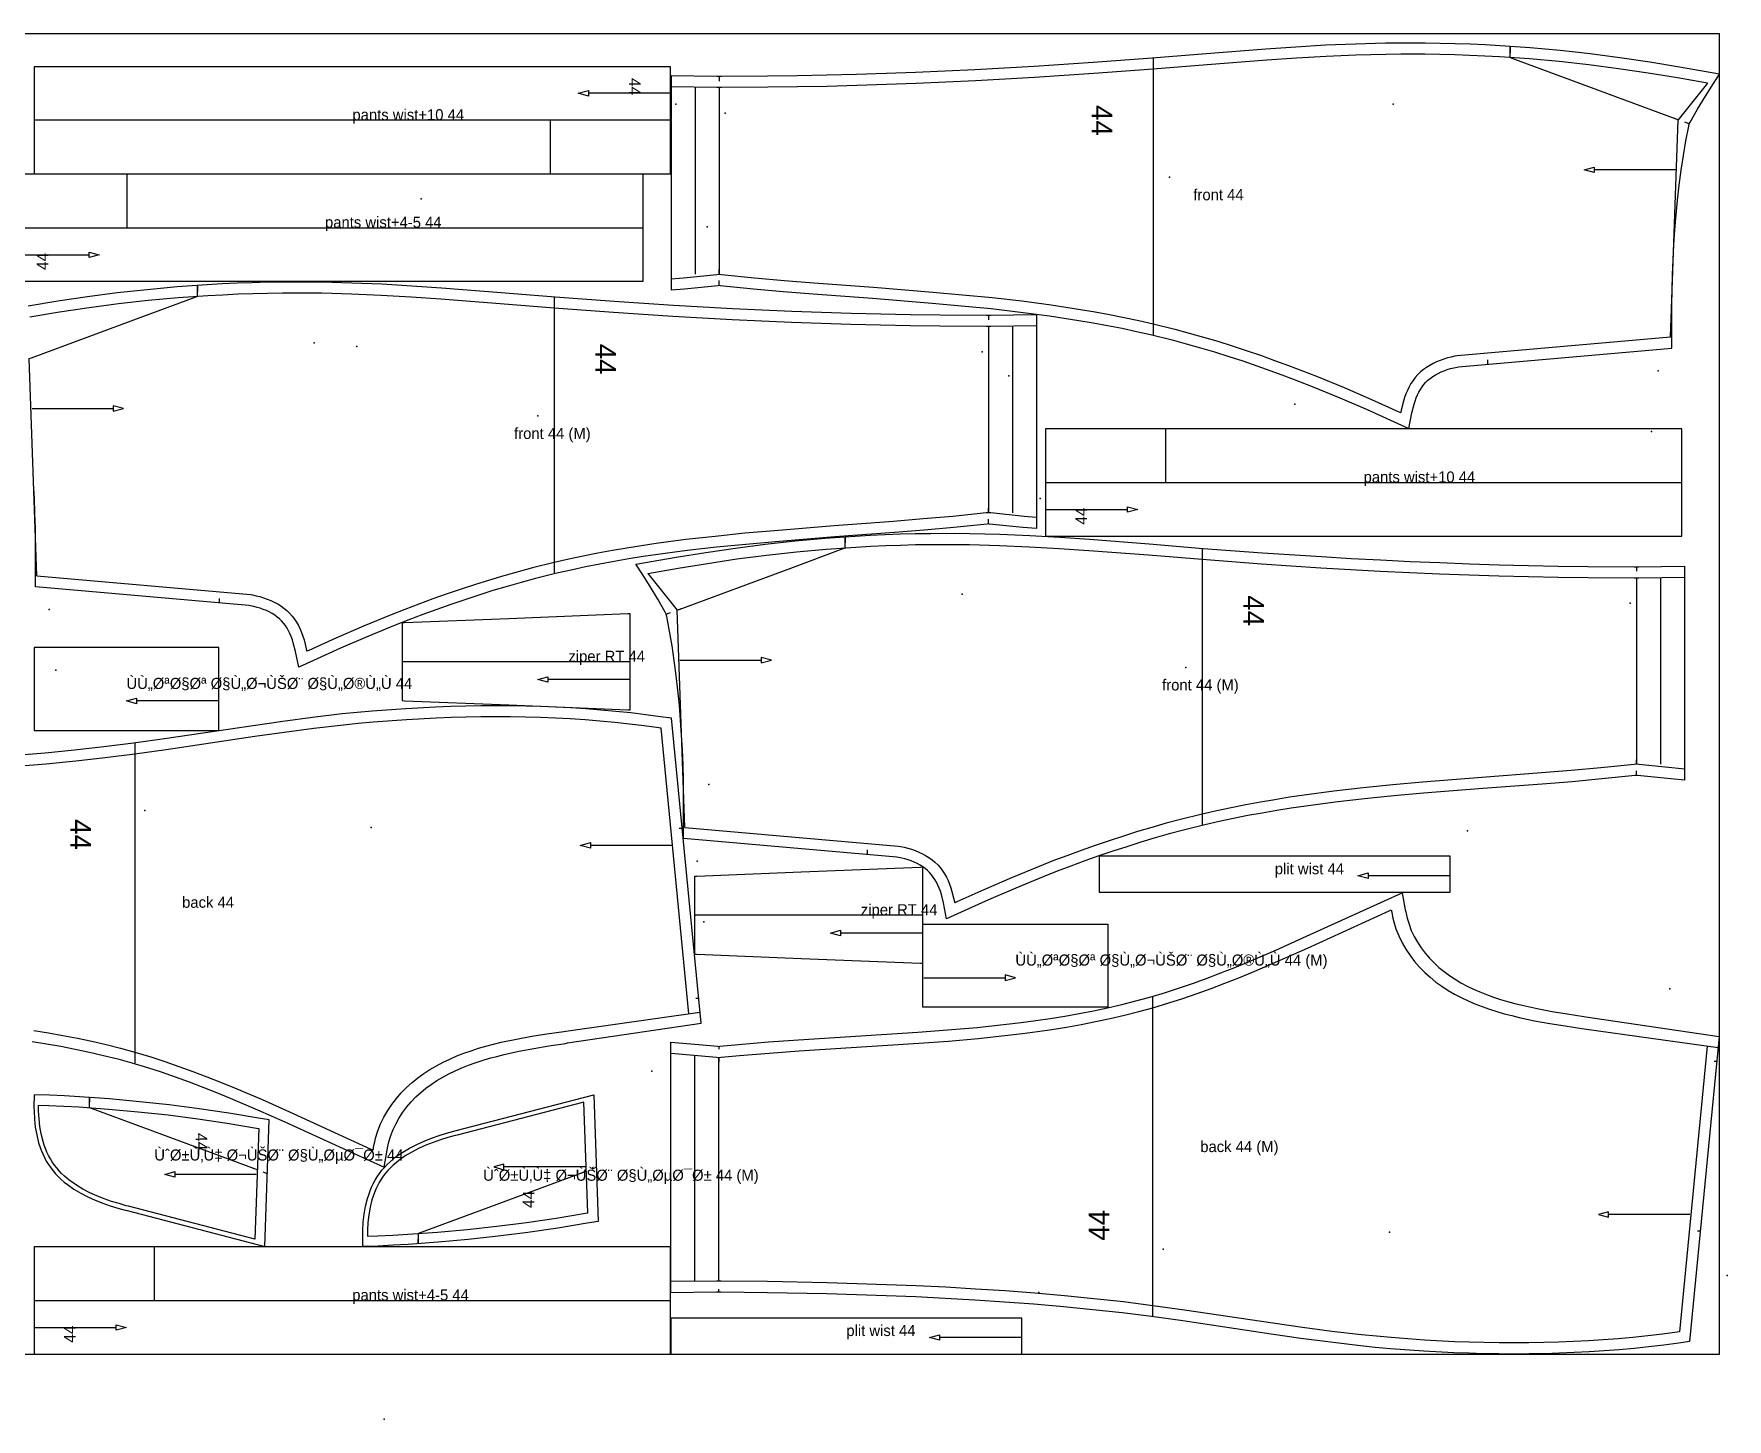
# Model space of a CAD drawing. Header units: millimetres. Extents: x -8 to 2969, y -70 to 1430.
# Drawn here: x 1136 to 2969, y -70 to 1430 of the extents above; entities that cross this region are included whole.
import ezdxf

# ---------------------------------------------------------------- set-up
doc = ezdxf.new("R2010")
doc.units = ezdxf.units.MM
for name, color, linetype in [('BORDER', 4, 'Continuous'), ('CUT', 7, 'Continuous'), ('GRAIN', 5, 'Continuous'), ('INTERNAL', 8, 'Continuous'), ('MARK', 6, 'Continuous'), ('NOTCH', 1, 'Continuous'), ('PIECE_NAME', 2, 'Continuous'), ('SEAM', 3, 'Continuous'), ('TEXT', 2, 'Continuous')]:
    doc.layers.add(name, color=color, linetype=linetype)

msp = doc.modelspace()

# ---------------------------------------------------------------- linework, layer by layer
at = {"layer": 'BORDER'}
msp.add_lwpolyline([(0, 0), (2960.5, 0), (2960.5, 1430), (0, 1430)], close=True, dxfattribs=at)
at = {"layer": 'CUT'}
for points in [[(2960.5, 1386.5), (2917, 1394.1), (2884.9, 1399.4), (2852.7, 1404.1), (2820.4, 1408.2), (2788, 1411.8), (2755.6, 1414.7), (2723.1, 1417.1), (2706.8, 1418), (2690.5, 1418.7), (2674.3, 1419.3), (2658, 1419.7), (2641.7, 1420), (2615.3, 1420), (2598.9, 1419.8), (2566.5, 1419), (2534, 1417.6), (2501.6, 1415.7), (2469.3, 1413.5), (2404.8, 1408.5), (2346.4, 1403.8), (2282.3, 1399), (2218.3, 1394.8), (2186.3, 1392.9), (2154.2, 1391.2), (2122.2, 1389.6), (2090.1, 1388.2), (2058.1, 1387), (2026, 1386), (1994, 1385.1), (1961.9, 1384.5), (1929.9, 1384.1), (1879.8, 1383.8), (1877.4, 1383.8), (1875, 1383.8), (1825.3, 1384.5), (1825.3, 1152.7), (1839.9, 1154), (1876.1, 1157.6), (1877.3, 1157.7), (1878.6, 1157.6), (1914.7, 1154), (1946.9, 1151.1), (1979.2, 1148.5), (2043.6, 1143.6), (2107.9, 1138.5), (2139.9, 1135.6), (2171.8, 1132.4), (2203.6, 1128.7), (2235.2, 1124.6), (2251, 1122.2), (2266.7, 1119.7), (2282.4, 1117.1), (2298, 1114.2), (2313.6, 1111.1), (2329.1, 1107.8), (2344.5, 1104.3), (2367.8, 1098.5), (2383.1, 1094.4), (2398.5, 1090.1), (2413.8, 1085.5), (2429.1, 1080.7), (2444.3, 1075.7), (2459.5, 1070.5), (2474.6, 1065.2), (2489.6, 1059.6), (2504.6, 1053.9), (2519.6, 1048), (2549.3, 1035.8), (2578.9, 1023.1), (2608.2, 1009.9), (2624.1, 1002.6), (2627.5, 1019.7), (2629.8, 1029), (2630.9, 1032.3), (2632.1, 1035.7), (2633.5, 1038.9), (2635, 1042), (2636.7, 1045), (2638.5, 1047.7), (2640.4, 1050.3), (2642.5, 1052.7), (2644.8, 1054.9), (2647.3, 1056.9), (2650, 1058.9), (2652.9, 1060.7), (2655.9, 1062.3), (2659.1, 1063.9), (2662.4, 1065.2), (2665.7, 1066.4), (2669.2, 1067.4), (2672.7, 1068.3), (2676.3, 1069), (2678, 1069.3), (2909, 1089.5), (2909, 1092), (2908.8, 1104.2), (2908.8, 1136.6), (2909.1, 1152.8), (2909.5, 1169.1), (2910.2, 1185.3), (2911, 1201.5), (2912.1, 1217.7), (2913.4, 1233.9), (2915, 1250), (2916.8, 1266.1), (2919, 1282.2), (2921.4, 1298.2), (2924.1, 1314.2), (2927.1, 1330.1), (2927.6, 1332.4), (2928.7, 1334.5), (2936.8, 1348.6), (2945.2, 1362.4), (2953.8, 1376.2)], [(1824.9, 1336.4), (1824.9, 1394.4), (1135.9, 1394.4), (1135.9, 1336.4), (1135.9, 1278.4), (1824.9, 1278.4)], [(1106.2, 1220), (1106.2, 1162), (1795.2, 1162), (1795.2, 1220), (1795.2, 1278), (1106.2, 1278)], [(2230.6, 944.1), (2230.6, 886.1), (2919.6, 886.1), (2919.6, 944.1), (2919.6, 1002.1), (2230.6, 1002.1)], [(1787.3, 855.5), (1830.8, 863.1), (1862.9, 868.4), (1895.1, 873.1), (1927.4, 877.3), (1959.8, 880.9), (1992.2, 883.8), (2024.7, 886.1), (2041, 887), (2057.3, 887.8), (2073.6, 888.4), (2089.8, 888.8), (2106.1, 889), (2132.5, 889.1), (2148.9, 888.9), (2181.3, 888), (2213.8, 886.6), (2246.2, 884.8), (2278.5, 882.6), (2343, 877.6), (2401.4, 872.8), (2465.5, 868), (2529.5, 863.8), (2561.5, 861.9), (2593.6, 860.2), (2625.6, 858.6), (2657.7, 857.3), (2689.7, 856.1), (2721.8, 855), (2753.8, 854.2), (2785.9, 853.6), (2817.9, 853.1), (2868, 852.9), (2870.4, 852.9), (2872.8, 852.9), (2922.5, 853.6), (2922.5, 621.7), (2907.9, 623), (2871.7, 626.7), (2870.5, 626.8), (2869.3, 626.7), (2833.1, 623), (2800.9, 620.1), (2768.6, 617.5), (2704.2, 612.6), (2640, 607.5), (2607.9, 604.7), (2576, 601.4), (2544.3, 597.8), (2512.6, 593.6), (2496.8, 591.3), (2481.1, 588.8), (2465.4, 586.1), (2449.8, 583.3), (2434.2, 580.2), (2418.7, 576.9), (2403.3, 573.4), (2380, 567.6), (2364.7, 563.5), (2349.3, 559.1), (2334, 554.5), (2318.7, 549.7), (2303.5, 544.8), (2288.4, 539.6), (2273.2, 534.2), (2258.2, 528.7), (2243.2, 523), (2228.2, 517.1), (2198.5, 504.9), (2169, 492.2), (2139.6, 478.9), (2123.7, 471.6), (2120.3, 488.7), (2118, 498), (2116.9, 501.4), (2115.7, 504.7), (2114.3, 508), (2112.8, 511.1), (2111.1, 514), (2109.3, 516.8), (2107.4, 519.3), (2105.3, 521.7), (2103, 523.9), (2100.5, 526), (2097.8, 527.9), (2095, 529.7), (2091.9, 531.4), (2088.7, 532.9), (2085.4, 534.3), (2082.1, 535.4), (2078.6, 536.5), (2075.1, 537.3), (2071.5, 538.1), (2069.8, 538.4), (1838.8, 558.6), (1838.8, 561.1), (1839, 573.2), (1839, 605.7), (1838.7, 621.9), (1838.3, 638.1), (1837.6, 654.4), (1836.8, 670.6), (1835.7, 686.8), (1834.4, 702.9), (1832.8, 719.1), (1831, 735.2), (1828.9, 751.3), (1826.4, 767.3), (1823.7, 783.2), (1820.7, 799.1), (1820.2, 801.5), (1819.1, 803.6), (1811, 817.6), (1802.6, 831.5), (1794, 845.2)], [(1781.1, 801.9), (1778.7, 801.8), (1649.6, 796.6), (1536.7, 792), (1534.2, 791.9), (1534.2, 749.9), (1534.2, 707.9), (1536.7, 707.8), (1649.6, 703.3), (1778.7, 698), (1781.1, 697.9), (1781.1, 749.9)], [(1135.7, 765.5), (1135.7, 675.5), (1335.7, 675.5), (1335.7, 765.5)], [(2669, 539.3), (2289, 539.3), (2289, 500.3), (2669, 500.3)], [(2097.8, 527.4), (2095.4, 527.3), (1966.3, 522.1), (1853.4, 517.5), (1850.9, 517.4), (1850.9, 475.4), (1850.9, 433.4), (1853.4, 433.3), (1966.3, 428.7), (2095.4, 423.5), (2097.8, 423.4), (2097.8, 475.4)], [(2617, 499.8), (2620.3, 481.4), (2620.7, 479.1), (2621.4, 475.6), (2622.2, 472.4), (2624.3, 465.6), (2626.8, 459), (2629.9, 452.5), (2633.5, 446.3), (2637.4, 440.2), (2641.8, 434.4), (2646.4, 429), (2651.4, 423.8), (2656.6, 419), (2662.2, 414.4), (2668, 410.1), (2674.2, 406.1), (2680.5, 402.3), (2687.2, 398.8), (2694, 395.5), (2701.1, 392.4), (2708.3, 389.5), (2715.8, 386.8), (2723.4, 384.3), (2731.1, 382), (2738.9, 379.9), (2746.8, 377.9), (2762.9, 374.3), (2779.2, 371.2), (2795.4, 368.5), (2813.4, 365.7), (2815.8, 365.4), (2960.1, 344), (2928.1, 13.7), (2916.3, 12.1), (2900.2, 9.9), (2884.1, 8), (2867.9, 6.3), (2851.7, 4.8), (2835.5, 3.6), (2819.3, 2.5), (2803, 1.7), (2786.7, 1), (2770.5, 0.6), (2754.2, 0.3), (2737.9, 0.2), (2721.7, 0.3), (2705.4, 0.6), (2689.1, 1), (2672.9, 1.6), (2640.4, 3.3), (2604.1, 6), (2587.8, 7.4), (2571.6, 9.1), (2539.4, 12.9), (2507.2, 17.1), (2475.2, 21.7), (2379.3, 36.1), (2345.5, 40.7), (2313.7, 44.7), (2281.9, 48.2), (2250.1, 51.3), (2218.2, 54.1), (2186.2, 56.5), (2154.2, 58.7), (2122.2, 60.5), (2090.2, 62), (2058.1, 63.3), (2026, 64.4), (1993.9, 65.3), (1929.6, 66.6), (1879.4, 67.3), (1877.1, 67.3), (1874.7, 67.3), (1825.1, 66.6), (1825.1, 281.3), (1825.1, 338.1), (1855.6, 335.5), (1875.8, 333.5), (1877.1, 333.4), (1878.3, 333.5), (1898.5, 335.5), (1930.8, 338.2), (1963.2, 340.6), (2092.6, 348.7), (2124.8, 351.2), (2156.8, 354), (2188.6, 357.3), (2204.4, 359.3), (2220.2, 361.4), (2235.9, 363.7), (2251.5, 366.2), (2267.1, 369), (2282.6, 372), (2298, 375.3), (2313.4, 378.8), (2328.6, 382.7), (2343.7, 386.8), (2360.8, 391.9), (2375.8, 396.8), (2390.8, 402), (2405.8, 407.4), (2420.7, 413), (2435.6, 418.9), (2450.4, 425), (2480, 437.7), (2509.5, 450.8), (2597.9, 491.2)], [(2298.1, 465.9), (2298.1, 375.9), (2098.1, 375.9), (2098.1, 465.9)], [(1390.4, 253.7), (1378.6, 255.8), (1346.6, 261.1), (1314.4, 265.8), (1282.1, 270), (1249.7, 273.5), (1217.3, 276.5), (1184.8, 278.8), (1168.6, 279.7), (1152.3, 280.5), (1135.7, 281.1), (1135.6, 267.4), (1135.7, 263.2), (1136.1, 254.7), (1137, 246.1), (1138.6, 237.5), (1140.7, 229.1), (1142, 224.9), (1143.5, 220.9), (1145.2, 216.9), (1147, 213), (1149, 209.2), (1151.3, 205.5), (1153.7, 201.9), (1156.3, 198.5), (1159.1, 195.3), (1162, 192.2), (1165.1, 189.2), (1168.4, 186.4), (1171.8, 183.7), (1178.8, 178.8), (1186.2, 174.3), (1193.9, 170.4), (1201.9, 166.8), (1210, 163.6), (1218.1, 160.8), (1226.3, 158.3), (1234.3, 156.1), (1236.6, 155.5), (1385.6, 116.7)], [(1746.5, 143.9), (1734.6, 141.9), (1702.6, 136.6), (1670.4, 131.8), (1638.1, 127.7), (1605.8, 124.1), (1573.3, 121.2), (1540.9, 118.9), (1524.6, 118), (1508.3, 117.2), (1491.8, 116.6), (1491.7, 130.3), (1491.7, 134.5), (1492.1, 143), (1493.1, 151.6), (1494.6, 160.2), (1496.7, 168.5), (1498, 172.7), (1499.5, 176.8), (1501.2, 180.8), (1503, 184.7), (1505.1, 188.5), (1507.3, 192.2), (1509.7, 195.7), (1512.3, 199.2), (1515.1, 202.4), (1518.1, 205.5), (1521.1, 208.5), (1524.4, 211.3), (1527.8, 214), (1534.8, 218.9), (1542.2, 223.3), (1550, 227.3), (1557.9, 230.9), (1566, 234.1), (1574.2, 236.9), (1582.3, 239.4), (1590.3, 241.6), (1592.7, 242.2), (1741.6, 281)], [(1135.7, 58.2), (1135.7, 0.2), (1824.7, 0.2), (1824.7, 58.2), (1824.7, 116.2), (1135.7, 116.2)], [(2205.1, 39.2), (1825.1, 39.2), (1825.1, 0.2), (2205.1, 0.2)]]:
    msp.add_lwpolyline(points, close=True, dxfattribs=at)
for points in [[(1129.3, 1135.6), (1161.3, 1140.9), (1193.5, 1145.6), (1225.8, 1149.8), (1258.2, 1153.3), (1290.7, 1156.3), (1323.2, 1158.6), (1339.5, 1159.5), (1355.7, 1160.2), (1372, 1160.8), (1388.3, 1161.3), (1404.6, 1161.5), (1431, 1161.6), (1447.3, 1161.4), (1479.8, 1160.5), (1512.2, 1159.1), (1544.6, 1157.2), (1577, 1155), (1641.5, 1150), (1699.9, 1145.3), (1763.9, 1140.5), (1828, 1136.3), (1860, 1134.4), (1892, 1132.7), (1924.1, 1131.1), (1956.1, 1129.7), (1988.2, 1128.5), (2020.2, 1127.5), (2052.3, 1126.7), (2084.3, 1126), (2116.4, 1125.6), (2166.5, 1125.3), (2168.9, 1125.3), (2171.3, 1125.3), (2220.9, 1126), (2220.9, 894.2), (2206.3, 895.5), (2170.2, 899.1), (2168.9, 899.3), (2167.7, 899.1), (2131.6, 895.5), (2099.3, 892.6), (2067.1, 890), (2002.7, 885.1), (1938.4, 880), (1906.4, 877.1), (1874.5, 873.9), (1842.7, 870.3), (1811, 866.1), (1795.3, 863.8), (1779.6, 861.3), (1763.9, 858.6), (1748.3, 855.7), (1732.7, 852.6), (1717.2, 849.3), (1701.7, 845.8), (1678.5, 840.1), (1663.1, 835.9), (1647.8, 831.6), (1632.4, 827), (1617.2, 822.2), (1602, 817.2), (1586.8, 812), (1571.7, 806.7), (1556.6, 801.1), (1541.6, 795.4), (1526.7, 789.6), (1496.9, 777.4), (1467.4, 764.6), (1438.1, 751.4), (1422.2, 744.1), (1418.7, 761.2), (1416.4, 770.5), (1415.4, 773.8), (1414.1, 777.2), (1412.8, 780.5), (1411.2, 783.6), (1409.6, 786.5), (1407.8, 789.3), (1405.8, 791.8), (1403.7, 794.2), (1401.5, 796.4), (1399, 798.4), (1396.3, 800.4), (1393.4, 802.2), (1390.4, 803.9), (1387.2, 805.4), (1383.9, 806.7), (1380.5, 807.9), (1377.1, 808.9), (1373.6, 809.8), (1370, 810.5), (1368.3, 810.8), (1137.2, 831), (1137.3, 833.5), (1137.4, 845.7), (1137.4, 878.1), (1137.2, 894.4), (1136.7, 910.6), (1136.1, 926.8), (1135.2, 943)], [(1133.6, 338.8), (1149.2, 336.3), (1164.8, 333.5), (1180.3, 330.5), (1195.7, 327.2), (1211, 323.7), (1226.3, 319.8), (1241.4, 315.6), (1258.4, 310.5), (1273.5, 305.7), (1288.5, 300.5), (1303.5, 295.1), (1318.4, 289.4), (1333.2, 283.5), (1348, 277.5), (1377.7, 264.8), (1407.2, 251.6), (1495.6, 211.2), (1514.6, 202.6), (1517.9, 221.1), (1518.4, 223.4), (1519.1, 226.9), (1519.8, 230.1), (1521.9, 236.9), (1524.5, 243.5), (1527.6, 249.9), (1531.1, 256.2), (1535.1, 262.3), (1539.4, 268), (1544.1, 273.5), (1549, 278.6), (1554.3, 283.5), (1559.9, 288), (1565.7, 292.3), (1571.8, 296.4), (1578.2, 300.2), (1584.8, 303.7), (1591.7, 307), (1598.7, 310.1), (1606, 313), (1613.4, 315.7), (1621, 318.2), (1628.7, 320.5), (1636.6, 322.6), (1644.5, 324.6), (1660.6, 328.2), (1676.8, 331.2), (1693, 334), (1711.1, 336.7), (1713.4, 337.1), (1857.8, 358.5), (1825.8, 688.7), (1814, 690.4), (1797.9, 692.5), (1781.7, 694.5), (1765.6, 696.1), (1749.4, 697.6), (1733.1, 698.9), (1716.9, 699.9), (1700.7, 700.8), (1684.4, 701.5), (1668.1, 701.9), (1651.9, 702.2), (1635.6, 702.3), (1619.3, 702.2), (1603, 701.9), (1586.8, 701.5), (1570.5, 700.8), (1538.1, 699.1), (1501.7, 696.5), (1485.5, 695), (1469.3, 693.4), (1437, 689.6), (1404.9, 685.3), (1372.8, 680.7), (1277, 666.4), (1243.2, 661.7), (1211.4, 657.8), (1179.6, 654.3), (1147.7, 651.1), (1115.8, 648.4)]]:
    msp.add_lwpolyline(points, dxfattribs=at)
at = {"layer": 'GRAIN'}
for points in [[(1823.9, 1365.6), (1735.9, 1365.6), (1735.9, 1362.6), (1724.9, 1365.6), (1735.9, 1368.6), (1735.9, 1365.6)], [(2912.8, 1282.7), (2824.8, 1282.7), (2824.8, 1279.7), (2813.8, 1282.7), (2824.8, 1285.6), (2824.8, 1282.7)], [(1107.2, 1190.7), (1195.2, 1190.7), (1195.2, 1193.7), (1206.2, 1190.7), (1195.2, 1187.7), (1195.2, 1190.7)], [(1133.5, 1024.2), (1221.5, 1024.2), (1221.5, 1021.2), (1232.5, 1024.2), (1221.5, 1027.1), (1221.5, 1024.2)], [(2231.6, 914.8), (2319.6, 914.8), (2319.6, 917.8), (2330.6, 914.8), (2319.6, 911.9), (2319.6, 914.8)], [(1835, 751.7), (1923, 751.7), (1923, 748.7), (1934, 751.7), (1923, 754.7), (1923, 751.7)], [(1780.1, 730.7), (1692.1, 730.7), (1692.1, 727.7), (1681.1, 730.7), (1692.1, 733.7), (1692.1, 730.7)], [(1334.7, 707.5), (1246.7, 707.5), (1246.7, 704.5), (1235.7, 707.5), (1246.7, 710.4), (1246.7, 707.5)], [(1826, 551.1), (1738, 551.1), (1738, 548.1), (1727, 551.1), (1738, 554.1), (1738, 551.1)], [(2668, 518.2), (2580, 518.2), (2580, 515.2), (2569, 518.2), (2580, 521.2), (2580, 518.2)], [(2096.8, 456.1), (2008.8, 456.1), (2008.8, 453.2), (1997.8, 456.1), (2008.8, 459.1), (2008.8, 456.1)], [(2099.1, 407.8), (2187.1, 407.8), (2187.1, 404.9), (2198.1, 407.8), (2187.1, 410.8), (2187.1, 407.8)], [(1732.4, 202.8), (1644.4, 202.8), (1644.4, 205.8), (1633.4, 202.8), (1644.4, 199.8), (1644.4, 202.8)], [(1376.3, 194.8), (1288.3, 194.8), (1288.3, 191.9), (1277.3, 194.8), (1288.3, 197.8), (1288.3, 194.8)], [(2928.4, 151.4), (2840.4, 151.4), (2840.4, 154.3), (2829.4, 151.4), (2840.4, 148.4), (2840.4, 151.4)], [(1136.7, 29), (1224.7, 29), (1224.7, 31.9), (1235.7, 29), (1224.7, 26), (1224.7, 29)], [(2204.1, 18.1), (2116.1, 18.1), (2116.1, 15.1), (2105.1, 18.1), (2116.1, 21), (2116.1, 18.1)]]:
    msp.add_lwpolyline(points, dxfattribs=at)
at = {"layer": 'INTERNAL'}
for points in [[(2733.8, 1404.3), (2733.8, 1416.3)], [(2733.8, 1414.6), (2733.8, 1409.6)], [(2347.3, 1403.9), (2347.3, 1103.6)], [(2915.7, 1336.8), (2913.5, 1337.7), (2792.7, 1382.4), (2736.1, 1403.4), (2733.8, 1404.3)], [(1851.3, 1372.2), (1851.3, 1169.8)], [(1877.3, 1371.8), (1877.3, 1169.8)], [(1824.9, 1336.4), (1135.9, 1336.4)], [(1694.9, 1278.4), (1694.9, 1336.4)], [(1236.2, 1278), (1236.2, 1220)], [(1106.2, 1220), (1795.2, 1220)], [(1312.5, 1145.8), (1312.5, 1157.8)], [(1312.5, 1156.1), (1312.5, 1151.1)], [(1130.5, 1078.4), (1132.8, 1079.2), (1253.5, 1123.9), (1310.1, 1144.9), (1312.5, 1145.8)], [(1698.9, 1145.4), (1698.9, 845.1)], [(2168.9, 1113.3), (2168.9, 911.3)], [(2194.9, 1113.7), (2194.9, 911.3)], [(2360.6, 1002.1), (2360.6, 944.1)], [(2230.6, 944.1), (2919.6, 944.1)], [(2014, 873.3), (2014, 885.4)], [(2014, 883.6), (2014, 878.6)], [(1832.1, 805.9), (1834.3, 806.7), (1955.1, 851.5), (2011.7, 872.5), (2014, 873.3)], [(2400.5, 872.9), (2400.5, 572.7)], [(2870.5, 840.9), (2870.5, 638.9)], [(2896.5, 841.2), (2896.5, 638.9)], [(1781.1, 749.9), (1534.2, 749.9)], [(1244.7, 662), (1244.7, 374.2)], [(2097.8, 475.4), (1850.9, 475.4)], [(2347.1, 328.3), (2347.1, 387.8)], [(1244.7, 374.2), (1244.7, 314.6)], [(1851.1, 281.3), (1851.1, 323.8)], [(1877.1, 281.3), (1877.1, 321.3)], [(2347.1, 40.5), (2347.1, 328.3)], [(1195.6, 267), (1195.6, 278)], [(1851.1, 79), (1851.1, 281.3)], [(1877.1, 79.3), (1877.1, 281.3)], [(1377.5, 199.6), (1375.3, 200.4), (1254.5, 245.2), (1197.9, 266.1), (1195.6, 267)], [(1733.5, 198.1), (1731.3, 197.3), (1610.5, 152.5), (1553.9, 131.5), (1551.6, 130.7)], [(1551.6, 130.7), (1551.6, 119.6)], [(1265.7, 116.2), (1265.7, 58.2)], [(1135.7, 58.2), (1824.7, 58.2)]]:
    msp.add_lwpolyline(points, dxfattribs=at)
at = {"layer": 'MARK'}
for p in [(1830.7, 1353.7), (1883.9, 1344.2), (2607.2, 1353.9), (2365.1, 1274.8), (1554.8, 1251.4), (1864.3, 1220.9), (1439.1, 1095.4), (1485.1, 1091.5), (2162.3, 1085.7), (2894.1, 1065), (2191.2, 1059.6), (2500.7, 1029.1), (1681.1, 1016.3), (2887, 999.2), (2224.8, 926.8), (2140.6, 823), (2863.9, 813.3), (1152.2, 806.6), (1159.3, 740.7), (2382.7, 743.8), (1866.4, 617.2), (1255.8, 588.7), (1500.6, 570.3), (2687.5, 566.8), (1853.7, 534.1), (1860.8, 468.2), (2906.7, 395.7), (1804.4, 306.7), (2603, 132.2), (2358.2, 113.8), (2968.7, 85.2), (2223.6, 66.7), (1514.6, -70.3)]:
    msp.add_point(p, dxfattribs=at)
at = {"layer": 'NOTCH'}
for points in [[(2733.8, 1416.3), (2733.8, 1411.3)], [(1877.3, 1383.8), (1877.3, 1378.8)], [(2927.6, 1332.4), (2922.9, 1334.2)], [(1312.5, 1157.8), (1312.5, 1152.8)], [(1877.3, 1157.7), (1877.3, 1162.7)], [(2168.9, 1125.3), (2168.9, 1120.3)], [(2709.8, 1072.1), (2709.8, 1077.1)], [(2168.9, 899.3), (2168.9, 904.3)], [(2014, 885.4), (2014, 880.4)], [(2870.5, 852.9), (2870.5, 847.9)], [(1336.5, 813.6), (1336.5, 818.6)], [(1820.2, 801.5), (1824.9, 803.2)], [(2870.5, 626.8), (2870.5, 631.8)], [(1837.3, 569.3), (1834.3, 569.3)], [(2038, 541.2), (2038, 546.2)], [(1855.2, 385.4), (1852.2, 385.4)], [(1877.1, 333.4), (1877.1, 330.4)], [(2957.5, 317.1), (2954.5, 317.1)], [(1195.6, 278), (1195.6, 273)], [(1744.4, 202.1), (1739.7, 200.4)], [(1388.4, 195.5), (1383.7, 197.3)], [(2939.7, 133.2), (2936.7, 133.2)], [(1551.6, 119.6), (1551.6, 124.6)], [(1877.1, 67.3), (1877.1, 70.3)]]:
    msp.add_lwpolyline(points, dxfattribs=at)
at = {"layer": 'SEAM'}
for points in [[(2947.5, 1376.6), (2915, 1382.2), (2883.1, 1387.5), (2851.1, 1392.2), (2819, 1396.3), (2786.8, 1399.9), (2754.6, 1402.8), (2722.3, 1405.1), (2706.2, 1406), (2690, 1406.7), (2673.9, 1407.3), (2657.7, 1407.7), (2641.6, 1408), (2615.3, 1408), (2599.2, 1407.8), (2566.9, 1407), (2534.6, 1405.6), (2502.4, 1403.7), (2470.2, 1401.6), (2405.7, 1396.5), (2347.3, 1391.8), (2283.2, 1387), (2219, 1382.8), (2186.9, 1380.9), (2154.8, 1379.2), (2122.7, 1377.6), (2090.6, 1376.2), (2058.5, 1375), (2026.4, 1374), (1994.3, 1373.1), (1962.1, 1372.5), (1930, 1372.1), (1879.8, 1371.8), (1877.3, 1371.8), (1874.8, 1371.8), (1825.3, 1372.5)], [(2947.5, 1376.6), (2915.7, 1336.8)], [(1877.3, 1371.8), (1877.3, 1366.8)], [(2915.7, 1336.8), (2911, 1338.6)], [(2907.4, 1101.4), (2915.7, 1336.8)], [(1877.3, 1169.8), (1877.3, 1174.8)], [(1825.3, 1164.7), (1838.8, 1165.9), (1874.8, 1169.5), (1877.3, 1169.8), (1879.8, 1169.5), (1915.8, 1165.9), (1947.9, 1163), (1980.1, 1160.4), (2044.5, 1155.5), (2108.9, 1150.4), (2141, 1147.5), (2173.1, 1144.3), (2205, 1140.7), (2236.9, 1136.4), (2252.8, 1134.1), (2268.6, 1131.6), (2284.5, 1128.9), (2300.2, 1126), (2316, 1122.9), (2331.7, 1119.6), (2347.3, 1116), (2370.8, 1110.2), (2386.3, 1106), (2401.9, 1101.6), (2417.3, 1097), (2432.7, 1092.1), (2448.1, 1087.1), (2463.4, 1081.9), (2478.6, 1076.4), (2493.8, 1070.9), (2509, 1065.1), (2524, 1059.2), (2554, 1046.9), (2583.7, 1034.1), (2613.1, 1020.8), (2615.3, 1019.8)], [(1131.3, 1123.7), (1163.2, 1129), (1195.2, 1133.7), (1227.3, 1137.8), (1259.4, 1141.4), (1291.6, 1144.3), (1323.9, 1146.6), (1340.1, 1147.5), (1356.2, 1148.3), (1372.4, 1148.8), (1388.5, 1149.3), (1404.7, 1149.5), (1430.9, 1149.6), (1447.1, 1149.4), (1479.4, 1148.5), (1511.6, 1147.1), (1543.9, 1145.3), (1576.1, 1143.1), (1640.5, 1138.1), (1698.9, 1133.3), (1763.1, 1128.5), (1827.2, 1124.3), (1859.3, 1122.4), (1891.4, 1120.7), (1923.5, 1119.1), (1955.6, 1117.7), (1987.7, 1116.5), (2019.9, 1115.5), (2052, 1114.7), (2084.1, 1114), (2116.2, 1113.6), (2166.4, 1113.3), (2168.9, 1113.3), (2171.4, 1113.4), (2220.9, 1114)], [(2168.9, 1113.3), (2168.9, 1108.3)], [(2907.4, 1101.4), (2676.4, 1081.2), (2674, 1080.8), (2670, 1080), (2666, 1079), (2662, 1077.8), (2658.1, 1076.4), (2654.2, 1074.8), (2650.4, 1073), (2646.8, 1071), (2643.3, 1068.8), (2639.9, 1066.4), (2636.8, 1063.8), (2633.8, 1061), (2631.1, 1057.9), (2628.7, 1054.7), (2626.4, 1051.2), (2624.4, 1047.6), (2622.6, 1043.9), (2621, 1040.1), (2619.5, 1036.2), (2618.3, 1032.3), (2615.8, 1022.3), (2615.3, 1019.8)], [(1138.9, 843), (1130.5, 1078.4)], [(2220.9, 906.2), (2207.5, 907.4), (2171.4, 911.1), (2168.9, 911.3), (2166.5, 911.1), (2130.4, 907.4), (2098.3, 904.6), (2066.2, 901.9), (2001.8, 897), (1937.4, 891.9), (1905.3, 889.1), (1873.2, 885.8), (1841.2, 882.2), (1809.4, 878), (1793.5, 875.6), (1777.6, 873.1), (1761.8, 870.4), (1746, 867.5), (1730.3, 864.4), (1714.6, 861.1), (1698.9, 857.5), (1675.5, 851.7), (1659.9, 847.5), (1644.4, 843.1), (1628.9, 838.5), (1613.5, 833.6), (1598.2, 828.6), (1582.9, 823.4), (1567.6, 818), (1552.4, 812.4), (1537.3, 806.6), (1522.2, 800.7), (1492.3, 788.4), (1462.6, 775.6), (1433.1, 762.3), (1430.9, 761.3)], [(2168.9, 911.3), (2168.9, 916.3)], [(1800.3, 845.6), (1832.9, 851.3), (1864.7, 856.5), (1896.7, 861.3), (1928.8, 865.4), (1961, 868.9), (1993.2, 871.8), (2025.5, 874.1), (2041.6, 875), (2057.8, 875.8), (2073.9, 876.4), (2090.1, 876.8), (2106.2, 877), (2132.5, 877.1), (2148.6, 876.9), (2180.9, 876), (2213.2, 874.6), (2245.4, 872.8), (2277.6, 870.6), (2342.1, 865.6), (2400.5, 860.9), (2464.6, 856.1), (2528.8, 851.8), (2560.9, 849.9), (2593, 848.2), (2625.1, 846.7), (2657.2, 845.3), (2689.3, 844.1), (2721.4, 843), (2753.5, 842.2), (2785.7, 841.6), (2817.8, 841.1), (2868, 840.9), (2870.5, 840.9), (2873, 840.9), (2922.5, 841.6)], [(1800.3, 845.6), (1832.1, 805.9)], [(1138.9, 843), (1369.9, 822.7), (1372.2, 822.3), (1376.2, 821.5), (1380.2, 820.5), (1384.2, 819.3), (1388.2, 817.9), (1392, 816.3), (1395.8, 814.5), (1399.5, 812.6), (1403, 810.4), (1406.3, 807.9), (1409.5, 805.3), (1412.4, 802.5), (1415.1, 799.4), (1417.6, 796.2), (1419.8, 792.7), (1421.9, 789.2), (1423.7, 785.4), (1425.3, 781.6), (1426.7, 777.7), (1428, 773.8), (1430.4, 763.8), (1430.9, 761.3)], [(2870.5, 840.9), (2870.5, 835.9)], [(1832.1, 805.9), (1836.8, 807.6)], [(1840.4, 570.5), (1832.1, 805.9)], [(1814.7, 678.2), (1812.3, 678.5), (1796.4, 680.6), (1780.4, 682.5), (1764.4, 684.2), (1748.4, 685.7), (1732.3, 686.9), (1716.2, 688), (1700.1, 688.8), (1684, 689.5), (1667.9, 689.9), (1651.7, 690.2), (1635.6, 690.3), (1619.4, 690.2), (1603.3, 689.9), (1587.2, 689.5), (1571.1, 688.9), (1538.9, 687.2), (1502.7, 684.5), (1486.6, 683.1), (1470.6, 681.4), (1438.5, 677.7), (1406.5, 673.5), (1374.6, 668.9), (1278.7, 654.5), (1244.7, 649.8), (1212.8, 645.9), (1180.8, 642.3), (1148.8, 639.2), (1116.8, 636.4)], [(1844.7, 368.7), (1814.7, 678.2)], [(2870.5, 638.9), (2870.5, 643.9)], [(2922.5, 633.8), (2909, 635), (2873, 638.6), (2870.5, 638.9), (2868, 638.6), (2832, 635), (2799.9, 632.1), (2767.7, 629.5), (2703.3, 624.6), (2638.9, 619.5), (2606.8, 616.6), (2574.8, 613.4), (2542.8, 609.7), (2510.9, 605.5), (2495, 603.2), (2479.2, 600.6), (2463.4, 597.9), (2447.6, 595), (2431.8, 591.9), (2416.1, 588.6), (2400.5, 585), (2377, 579.2), (2361.5, 575), (2345.9, 570.6), (2330.5, 566), (2315.1, 561.2), (2299.7, 556.1), (2284.4, 550.9), (2269.2, 545.5), (2254, 539.9), (2238.8, 534.2), (2223.8, 528.2), (2193.8, 516), (2164.1, 503.1), (2134.7, 489.9), (2132.5, 488.9)], [(1840.4, 570.5), (2071.4, 550.3), (2073.8, 549.9), (2077.8, 549.1), (2081.8, 548.1), (2085.8, 546.9), (2089.7, 545.5), (2093.6, 543.9), (2097.4, 542.1), (2101, 540.1), (2104.5, 537.9), (2107.9, 535.5), (2111, 532.9), (2114, 530), (2116.7, 527), (2119.1, 523.7), (2121.4, 520.3), (2123.4, 516.7), (2125.2, 513), (2126.8, 509.2), (2128.3, 505.3), (2129.5, 501.3), (2132, 491.3), (2132.5, 488.9)], [(1825.1, 326), (1854.5, 323.5), (1874.6, 321.6), (1877.1, 321.3), (1879.5, 321.6), (1899.6, 323.5), (1931.7, 326.2), (1964, 328.6), (2093.5, 336.8), (2125.7, 339.2), (2157.9, 342), (2190, 345.4), (2205.9, 347.4), (2221.9, 349.5), (2237.7, 351.8), (2253.6, 354.4), (2269.3, 357.2), (2285, 360.2), (2300.6, 363.5), (2316.2, 367.1), (2331.7, 371.1), (2347.1, 375.3), (2364.3, 380.5), (2379.6, 385.4), (2394.8, 390.6), (2410, 396.1), (2425, 401.9), (2440.1, 407.8), (2455, 413.9), (2484.8, 426.7), (2514.4, 439.9), (2602.9, 480.3), (2605.1, 481.3)], [(2605.1, 481.3), (2605.6, 478.6), (2606, 476.3), (2606.8, 472.3), (2607.8, 468.4), (2610.2, 460.7), (2613.3, 453.1), (2616.9, 445.7), (2620.9, 438.6), (2625.5, 431.8), (2630.4, 425.4), (2635.7, 419.3), (2641.3, 413.5), (2647.2, 408.2), (2653.4, 403.1), (2659.9, 398.5), (2666.6, 394.1), (2673.6, 390), (2680.8, 386.3), (2688.2, 382.8), (2695.7, 379.5), (2703.4, 376.5), (2711.3, 373.7), (2719.2, 371.2), (2727.3, 368.8), (2735.5, 366.7), (2743.7, 364.7), (2760.2, 361.2), (2776.8, 358.1), (2793.3, 355.5), (2811.5, 352.9), (2814, 352.5), (2959, 332.1)], [(1502.7, 221.2), (1503.2, 223.8), (1503.7, 226.2), (1504.5, 230.1), (1505.5, 234.1), (1507.9, 241.8), (1510.9, 249.4), (1514.5, 256.7), (1518.6, 263.8), (1523.1, 270.6), (1528.1, 277.1), (1533.3, 283.2), (1539, 288.9), (1544.9, 294.3), (1551.1, 299.3), (1557.6, 304), (1564.3, 308.4), (1571.3, 312.4), (1578.5, 316.2), (1585.8, 319.7), (1593.4, 323), (1601.1, 326), (1608.9, 328.7), (1616.9, 331.3), (1625, 333.6), (1633.1, 335.8), (1641.4, 337.8), (1657.9, 341.3), (1674.5, 344.3), (1691, 347), (1709.1, 349.6), (1711.6, 350), (1856.6, 370.3)], [(1135.4, 350.6), (1151.2, 348.1), (1167, 345.3), (1182.7, 342.3), (1198.3, 338.9), (1213.8, 335.3), (1229.3, 331.4), (1244.7, 327.2), (1262, 322), (1277.3, 317.1), (1292.5, 311.8), (1307.6, 306.3), (1322.7, 300.6), (1337.7, 294.7), (1352.7, 288.5), (1382.5, 275.8), (1412.1, 262.6), (1500.5, 222.2), (1502.7, 221.2)], [(2947.1, 333.8), (2917.1, 24.3)], [(1877.1, 321.3), (1877.1, 316.3)], [(1377.5, 199.6), (1372.8, 201.3)], [(1733.5, 198.1), (1728.9, 196.4)], [(2917.1, 24.3), (2914.7, 24), (2898.7, 21.8), (2882.8, 19.9), (2866.7, 18.3), (2850.7, 16.8), (2834.6, 15.6), (2818.5, 14.5), (2802.4, 13.7), (2786.3, 13), (2770.2, 12.6), (2754.1, 12.3), (2737.9, 12.2), (2721.8, 12.3), (2705.7, 12.6), (2689.5, 13), (2673.4, 13.6), (2641.2, 15.3), (2605.1, 18), (2589, 19.4), (2572.9, 21), (2540.9, 24.8), (2508.9, 29), (2476.9, 33.6), (2381.1, 47.9), (2347.1, 52.6), (2315.1, 56.6), (2283.2, 60.1), (2251.2, 63.3), (2219.1, 66.1), (2187.1, 68.5), (2155, 70.6), (2122.8, 72.5), (2090.7, 74), (2058.5, 75.3), (2026.4, 76.4), (1994.2, 77.3), (1929.8, 78.6), (1879.6, 79.3), (1877.1, 79.3), (1874.6, 79.3), (1825.1, 78.6)], [(1877.1, 79.3), (1877.1, 84.3)]]:
    msp.add_lwpolyline(points, dxfattribs=at)
for points in [[(1374.9, 124.6), (1237.9, 160.3), (1235.6, 160.9), (1227.7, 163.1), (1219.7, 165.5), (1211.7, 168.3), (1203.8, 171.4), (1196.1, 174.9), (1188.6, 178.7), (1181.5, 183), (1174.7, 187.7), (1171.6, 190.3), (1168.5, 192.9), (1165.6, 195.7), (1162.8, 198.6), (1160.2, 201.7), (1157.7, 204.9), (1155.5, 208.2), (1153.4, 211.6), (1151.5, 215.2), (1149.7, 218.9), (1148.2, 222.7), (1146.8, 226.6), (1145.5, 230.5), (1143.5, 238.6), (1142, 246.8), (1141.1, 255.1), (1140.7, 263.3), (1140.6, 267.4), (1140.6, 269.9), (1151.8, 269.5), (1168, 268.7), (1184.1, 267.8), (1216.4, 265.5), (1248.6, 262.6), (1280.8, 259.1), (1312.9, 254.9), (1344.9, 250.2), (1376.7, 245), (1379.1, 244.5)], [(1730.9, 273.1), (1593.9, 237.4), (1591.6, 236.8), (1583.7, 234.6), (1575.7, 232.1), (1567.7, 229.4), (1559.9, 226.3), (1552.1, 222.8), (1544.7, 219), (1537.5, 214.7), (1530.8, 209.9), (1527.6, 207.4), (1524.5, 204.8), (1521.6, 202), (1518.8, 199), (1516.2, 196), (1513.8, 192.8), (1511.5, 189.5), (1509.4, 186), (1507.5, 182.5), (1505.8, 178.8), (1504.2, 175), (1502.8, 171.1), (1501.5, 167.2), (1499.5, 159.1), (1498, 150.9), (1497.1, 142.6), (1496.7, 134.4), (1496.7, 130.3), (1496.7, 127.8), (1507.9, 128.2), (1524, 128.9), (1540.2, 129.9), (1572.4, 132.2), (1604.7, 135.1), (1636.8, 138.6), (1668.9, 142.7), (1700.9, 147.4), (1732.8, 152.7), (1735.1, 153.1)]]:
    msp.add_lwpolyline(points, close=True, dxfattribs=at)

# ---------------------------------------------------------------- texts
at = {"layer": 'PIECE_NAME'}
for s, p in [('pants wist+10 44', (1480.4, 1336.4)), ('front 44', (2390.8, 1249.8)), ('pants wist+4-5 44', (1450.7, 1220)), ('front 44 (M)', (1655.4, 991.3)), ('pants wist+10 44', (2575.1, 944.1)), ('ziper RT 44', (1714.2, 749.9)), ('ÙÙ„ØªØ§Øª Ø§Ù„Ø¬ÙŠØ¨ Ø§Ù„Ø®Ù„Ù 44', (1235.7, 720.5)), ('front 44 (M)', (2357, 718.9)), ('plit wist 44', (2479, 519.8)), ('back 44', (1296, 483.5)), ('ziper RT 44', (2030.8, 475.4)), ('ÙÙ„ØªØ§Øª Ø§Ù„Ø¬ÙŠØ¨ Ø§Ù„Ø®Ù„Ù 44 (M)', (2198.1, 420.9)), ('ÙˆØ±Ù‚Ù‡ Ø¬ÙŠØ¨ Ø§Ù„ØµØ¯Ø± 44', (1265.9, 209.8)), ('back 44 (M)', (2398.3, 218.9)), ('ÙˆØ±Ù‚Ù‡ Ø¬ÙŠØ¨ Ø§Ù„ØµØ¯Ø± 44 (M)', (1621.9, 187.9)), ('pants wist+4-5 44', (1480.2, 58.2)), ('plit wist 44', (2015.1, 19.7))]:
    msp.add_text(s, height=12, dxfattribs=at).set_placement(p)
at = {"layer": 'TEXT'}
for height, rotation, p in [(12.6, 270, (1779.8, 1382.1)), (22.4, 270, (2280.6, 1352.9)), (12.6, 90, (1151.3, 1174.2)), (22.4, 270, (1743.2, 1094.4)), (12.6, 90, (2275.8, 898.4)), (22.4, 270, (2444.8, 822)), (22.4, 270, (1175.1, 579.5)), (12.6, 271.103, (1310.5, 239.4)), (12.6, 88.897, (1677.2, 158.3)), (22.4, 90, (2299.9, 123)), (12.6, 90, (1180.8, 12.5))]:
    msp.add_text('44', height=height, rotation=rotation, dxfattribs=at).set_placement(p)

doc.saveas('drawing.dxf')
